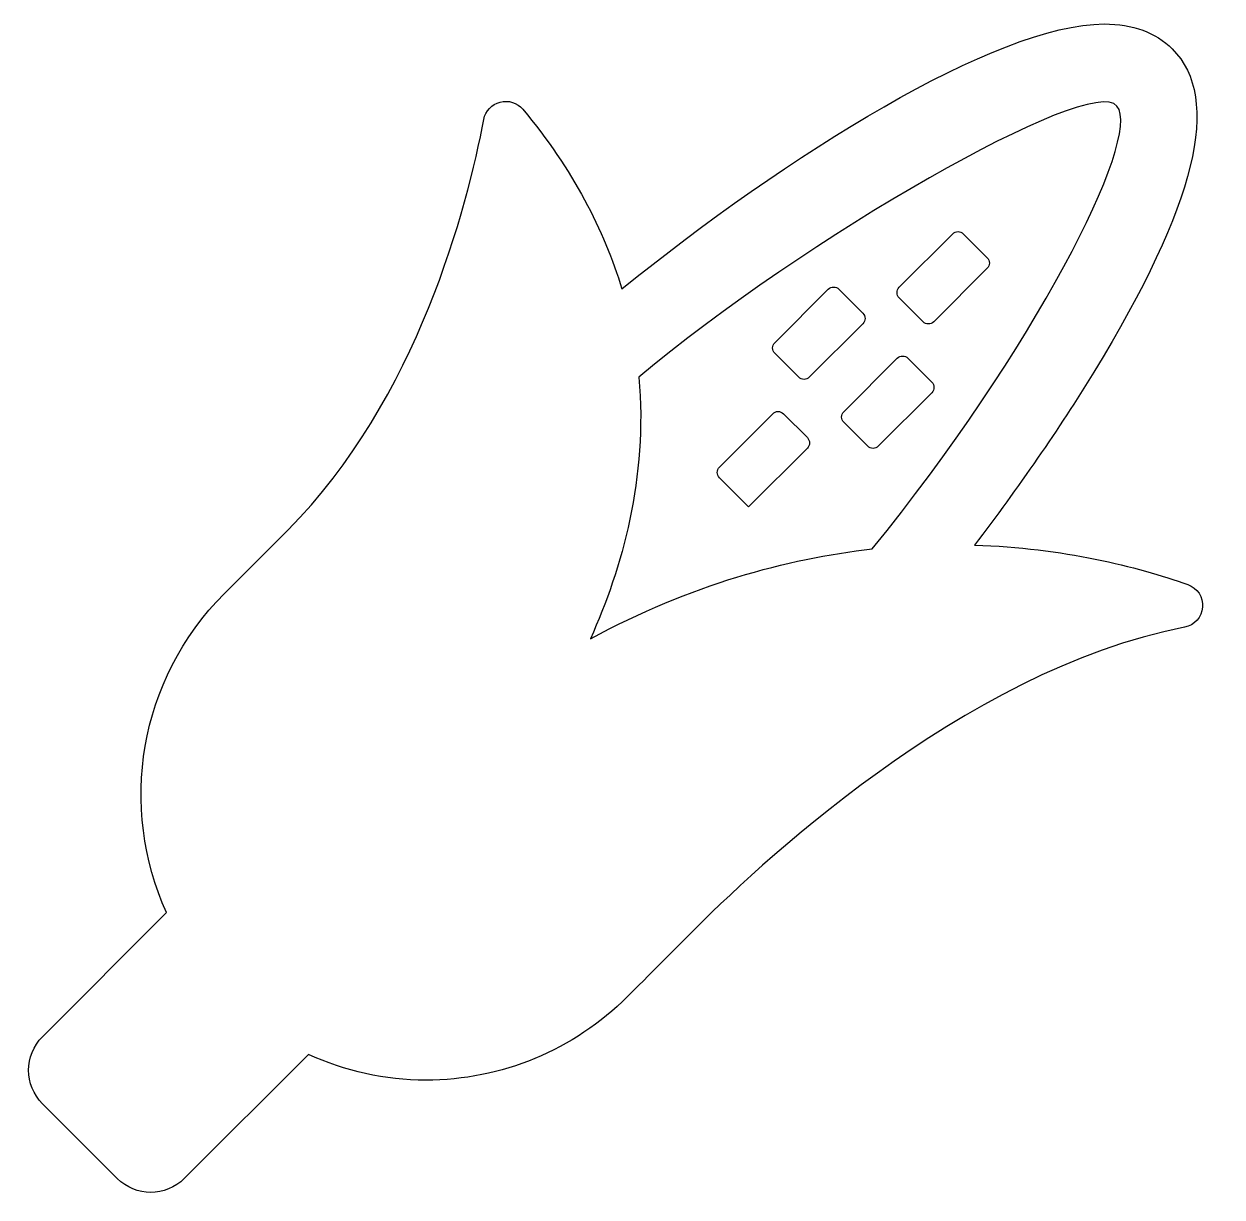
# Model space of a CAD drawing. Header units: centimetres. Extents: x -6.6 to 6.8, y -6.7 to 6.4.
import ezdxf

# ---------------------------------------------------------------- set-up
doc = ezdxf.new("R2010")
doc.units = ezdxf.units.CM
doc.header["$MEASUREMENT"] = 0
doc.layers.add('Layer 1', color=7, linetype='Continuous')

msp = doc.modelspace()

# ---------------------------------------------------------------- linework, layer by layer
at = {"layer": 'Layer 1'}
for points, knots in [([(6.39437, 0.18195), (5.82446, 0.38311), (5.00168, 0.59115), (4.01047, 0.62314), (4.01047, 0.62314), (4.49648, 1.26182), (4.95815, 1.926), (5.34249, 2.55441), (5.34249, 2.55441), (6.48946, 4.42994), (6.77653, 5.61228), (6.21964, 6.16872), (6.21964, 6.16872), (6.0348, 6.35335), (5.77921, 6.44696), (5.45981, 6.44696), (5.45981, 6.44696), (4.25323, 6.44696), (1.90082, 4.96799), (0.0685, 3.48537), (0.0685, 3.48537), (-0.12899, 4.14209), (-0.47747, 4.81895), (-1.03942, 5.49324), (-1.03942, 5.49324), (-1.10088, 5.56695), (-1.19944, 5.59846), (-1.2922, 5.57428), (-1.2922, 5.57428), (-1.38512, 5.55018), (-1.4559, 5.47469), (-1.47378, 5.38066), (-1.47378, 5.38066), (-1.65724, 4.41083), (-2.20808, 2.25747), (-3.66397, 0.79062), (-3.66397, 0.79062), (-3.84082, 0.61245), (-4.37395, 0.08056), (-4.37395, 0.08056), (-4.37395, 0.08056), (-5.33857, -0.88414), (-5.55169, -2.31228), (-5.02017, -3.4856), (-5.02017, -3.4856), (-5.02017, -3.4856), (-6.40651, -4.87181), (-6.40651, -4.87181), (-6.40651, -4.87181), (-6.61336, -5.07882), (-6.61336, -5.41444), (-6.40651, -5.62145), (-6.40651, -5.62145), (-6.40651, -5.62145), (-5.57056, -6.457), (-5.57056, -6.457), (-5.57056, -6.457), (-5.36376, -6.66406), (-5.02814, -6.66406), (-4.82129, -6.457), (-4.82129, -6.457), (-4.82129, -6.457), (-3.43442, -5.07032), (-3.43442, -5.07032), (-3.43442, -5.07032), (-3.0254, -5.25561), (-2.57929, -5.35723), (-2.12164, -5.3575), (-2.12164, -5.3575), (-1.27683, -5.3575), (-0.46651, -5.0219), (0.13089, -4.42447), (0.13089, -4.42447), (0.13089, -4.42447), (0.66405, -3.89276), (0.84066, -3.71443), (0.84066, -3.71443), (1.52628, -3.0221), (3.87242, -0.77523), (6.35855, -0.29554), (6.35855, -0.29554), (6.46851, -0.27398), (6.55051, -0.18209), (6.55889, -0.07035), (6.55889, -0.07035), (6.56712, 0.04135), (6.49981, 0.14489), (6.39437, 0.18195)], [0, 0, 0, 0, 0.04347826, 0.04347826, 0.04347826, 0.04347826, 0.08695652, 0.08695652, 0.08695652, 0.08695652, 0.13043478, 0.13043478, 0.13043478, 0.13043478, 0.17391304, 0.17391304, 0.17391304, 0.17391304, 0.2173913, 0.2173913, 0.2173913, 0.2173913, 0.26086957, 0.26086957, 0.26086957, 0.26086957, 0.30434783, 0.30434783, 0.30434783, 0.30434783, 0.34782609, 0.34782609, 0.34782609, 0.34782609, 0.39130435, 0.39130435, 0.39130435, 0.39130435, 0.43478261, 0.43478261, 0.43478261, 0.43478261, 0.47826087, 0.47826087, 0.47826087, 0.47826087, 0.52173913, 0.52173913, 0.52173913, 0.52173913, 0.56521739, 0.56521739, 0.56521739, 0.56521739, 0.60869565, 0.60869565, 0.60869565, 0.60869565, 0.65217391, 0.65217391, 0.65217391, 0.65217391, 0.69565217, 0.69565217, 0.69565217, 0.69565217, 0.73913043, 0.73913043, 0.73913043, 0.73913043, 0.7826087, 0.7826087, 0.7826087, 0.7826087, 0.82608696, 0.82608696, 0.82608696, 0.82608696, 0.86956522, 0.86956522, 0.86956522, 0.86956522, 0.91304348, 0.91304348, 0.91304348, 0.91304348, 1, 1, 1, 1]), ([(-0.28194, -0.42352), (0.0712, 0.36184), (0.35922, 1.37943), (0.25913, 2.49894), (0.25913, 2.49894), (2.08116, 4.03548), (5.31275, 5.89362), (5.60255, 5.52979), (5.60255, 5.52979), (5.89235, 5.16596), (4.64359, 2.76429), (2.86737, 0.57883), (2.86737, 0.57883), (1.9073, 0.47231), (0.84066, 0.17904), (-0.28194, -0.42352)], [0, 0, 0, 0, 0.2, 0.2, 0.2, 0.2, 0.4, 0.4, 0.4, 0.4, 0.6, 0.6, 0.6, 0.6, 1, 1, 1, 1]), ([(3.43633, 3.11819), (3.45205, 3.10266), (3.47321, 3.09361), (3.49544, 3.09361), (3.49544, 3.09361), (3.51764, 3.09361), (3.53875, 3.10266), (3.55452, 3.11819), (3.55452, 3.11819), (3.55452, 3.11819), (4.15216, 3.71604), (4.15216, 3.71604), (4.15216, 3.71604), (4.1847, 3.74882), (4.1847, 3.80147), (4.15216, 3.83423), (4.15216, 3.83423), (4.15216, 3.83423), (3.88469, 4.1017), (3.88469, 4.1017), (3.88469, 4.1017), (3.86897, 4.11718), (3.84781, 4.12625), (3.82561, 4.12625), (3.82561, 4.12625), (3.80344, 4.12625), (3.78227, 4.1172), (3.76655, 4.1017), (3.76655, 4.1017), (3.76655, 4.1017), (3.16888, 3.50377), (3.16888, 3.50377), (3.16888, 3.50377), (3.13631, 3.47101), (3.13631, 3.41839), (3.16888, 3.38563), (3.16888, 3.38563), (3.16888, 3.38563), (3.43633, 3.11819), (3.43633, 3.11819)], [0, 0, 0, 0, 0.09090909, 0.09090909, 0.09090909, 0.09090909, 0.18181818, 0.18181818, 0.18181818, 0.18181818, 0.27272727, 0.27272727, 0.27272727, 0.27272727, 0.36363636, 0.36363636, 0.36363636, 0.36363636, 0.45454545, 0.45454545, 0.45454545, 0.45454545, 0.54545455, 0.54545455, 0.54545455, 0.54545455, 0.63636364, 0.63636364, 0.63636364, 0.63636364, 0.72727273, 0.72727273, 0.72727273, 0.72727273, 0.81818182, 0.81818182, 0.81818182, 0.81818182, 1, 1, 1, 1]), ([(2.04584, 2.49835), (2.06161, 2.48279), (2.08272, 2.47374), (2.10492, 2.47374), (2.10492, 2.47374), (2.12715, 2.47374), (2.14831, 2.48279), (2.16405, 2.49835), (2.16405, 2.49835), (2.16405, 2.49835), (2.76188, 3.09618), (2.76188, 3.09618), (2.76188, 3.09618), (2.79445, 3.12896), (2.79471, 3.18161), (2.76188, 3.2144), (2.76188, 3.2144), (2.76188, 3.2144), (2.49447, 3.48226), (2.49447, 3.48226), (2.49447, 3.48226), (2.47873, 3.49782), (2.45759, 3.50687), (2.43539, 3.50687), (2.43539, 3.50687), (2.41319, 3.50687), (2.39202, 3.49782), (2.37631, 3.48226), (2.37631, 3.48226), (2.37631, 3.48226), (1.77846, 2.88441), (1.77846, 2.88441), (1.77846, 2.88441), (1.74586, 2.85163), (1.7457, 2.799), (1.77846, 2.76622), (1.77846, 2.76622), (1.77846, 2.76622), (2.04584, 2.49835), (2.04584, 2.49835)], [0, 0, 0, 0, 0.09090909, 0.09090909, 0.09090909, 0.09090909, 0.18181818, 0.18181818, 0.18181818, 0.18181818, 0.27272727, 0.27272727, 0.27272727, 0.27272727, 0.36363636, 0.36363636, 0.36363636, 0.36363636, 0.45454545, 0.45454545, 0.45454545, 0.45454545, 0.54545455, 0.54545455, 0.54545455, 0.54545455, 0.63636364, 0.63636364, 0.63636364, 0.63636364, 0.72727273, 0.72727273, 0.72727273, 0.72727273, 0.81818182, 0.81818182, 0.81818182, 0.81818182, 1, 1, 1, 1]), ([(3.2653, 2.711), (3.24953, 2.72656), (3.22842, 2.73558), (3.20622, 2.73558), (3.20622, 2.73558), (3.18402, 2.73558), (3.16291, 2.72656), (3.14714, 2.711), (3.14714, 2.711), (3.14714, 2.711), (2.5495, 2.11312), (2.5495, 2.11312), (2.5495, 2.11312), (2.51696, 2.08034), (2.51696, 2.02774), (2.5495, 1.99493), (2.5495, 1.99493), (2.5495, 1.99493), (2.81676, 1.72752), (2.81676, 1.72752), (2.81676, 1.72752), (2.83248, 1.71196), (2.85364, 1.70291), (2.87584, 1.70291), (2.87584, 1.70291), (2.89801, 1.70291), (2.91918, 1.71196), (2.93487, 1.72752), (2.93487, 1.72752), (2.93487, 1.72752), (3.53254, 2.32537), (3.53254, 2.32537), (3.53254, 2.32537), (3.56511, 2.35813), (3.56511, 2.41075), (3.53254, 2.44356), (3.53254, 2.44356), (3.53254, 2.44356), (3.2653, 2.711), (3.2653, 2.711)], [0, 0, 0, 0, 0.09090909, 0.09090909, 0.09090909, 0.09090909, 0.18181818, 0.18181818, 0.18181818, 0.18181818, 0.27272727, 0.27272727, 0.27272727, 0.27272727, 0.36363636, 0.36363636, 0.36363636, 0.36363636, 0.45454545, 0.45454545, 0.45454545, 0.45454545, 0.54545455, 0.54545455, 0.54545455, 0.54545455, 0.63636364, 0.63636364, 0.63636364, 0.63636364, 0.72727273, 0.72727273, 0.72727273, 0.72727273, 0.81818182, 0.81818182, 0.81818182, 0.81818182, 1, 1, 1, 1]), ([(1.48511, 1.04897), (1.48511, 1.04897), (2.14183, 1.70551), (2.14183, 1.70551), (2.14183, 1.70551), (2.1576, 1.72101), (2.16644, 1.74258), (2.16644, 1.76454), (2.16644, 1.76454), (2.16644, 1.78661), (2.1576, 1.80817), (2.14183, 1.82367), (2.14183, 1.82367), (2.14183, 1.82367), (1.87444, 2.09111), (1.87444, 2.09111), (1.87444, 2.09111), (1.85867, 2.10667), (1.83753, 2.11572), (1.81533, 2.11572), (1.81533, 2.11572), (1.7931, 2.11572), (1.77194, 2.10667), (1.75625, 2.09111), (1.75625, 2.09111), (1.75625, 2.09111), (1.15901, 1.49371), (1.15901, 1.49371), (1.15901, 1.49371), (1.12625, 1.46088), (1.12625, 1.40828), (1.15901, 1.37549), (1.15901, 1.37549), (1.15901, 1.37549), (1.48511, 1.04897), (1.48511, 1.04897)], [0, 0, 0, 0, 0.1, 0.1, 0.1, 0.1, 0.2, 0.2, 0.2, 0.2, 0.3, 0.3, 0.3, 0.3, 0.4, 0.4, 0.4, 0.4, 0.5, 0.5, 0.5, 0.5, 0.6, 0.6, 0.6, 0.6, 0.7, 0.7, 0.7, 0.7, 0.8, 0.8, 0.8, 0.8, 1, 1, 1, 1])]:
    msp.add_open_spline(points, degree=3, knots=knots, dxfattribs=at)

doc.saveas('drawing.dxf')
